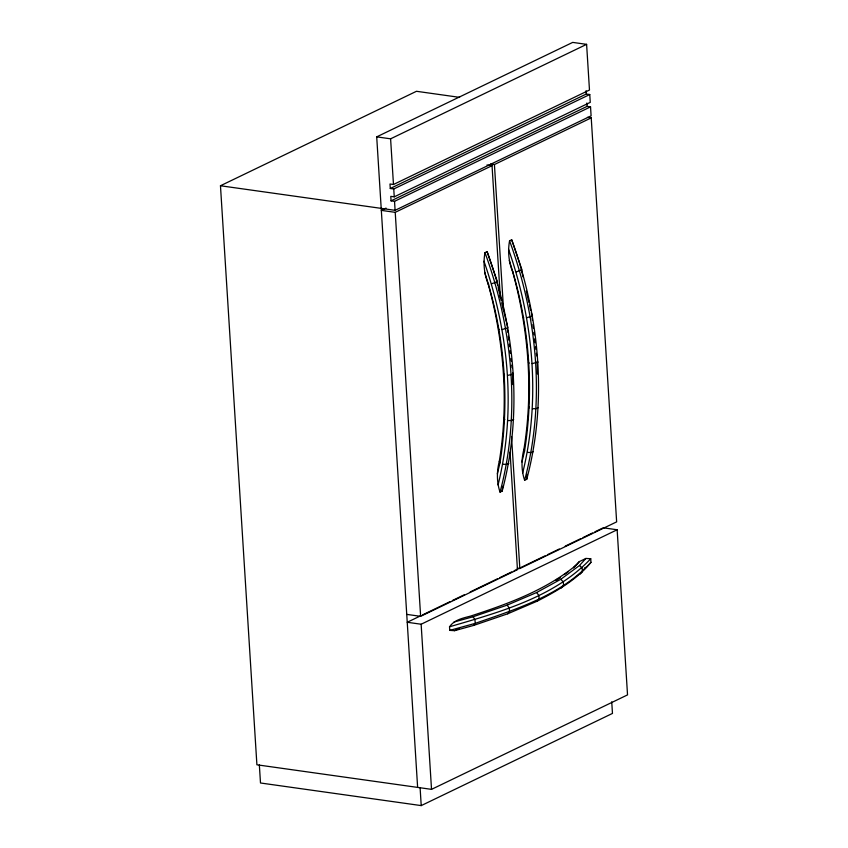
<?xml version="1.0" encoding="UTF-8"?>
<svg xmlns="http://www.w3.org/2000/svg" width="848" height="848" viewBox="0 0 848 848"><rect width="100%" height="100%" fill="white"/><g stroke="black" fill="none" stroke-linecap="round" stroke-linejoin="round"><path stroke-width="1.27" d="M499.324 461.206C508.927 402.122 503.998 341.479 488.162 283.91C484.166 274.021 483.063 263.134 484.982 252.64L487.091 251.612C514.874 327.604 523.121 412.404 502.164 491.109L500.044 492.126C496.663 482.215 496.695 471.297 499.324 461.206L499.981 462.881L497.352 473.831M499.981 462.881C509.977 399.334 504.645 333.497 484.674 272.378M498.052 484.971C516.241 411.322 508.853 332.458 483.975 261.237M523.905 449.355C533.509 390.271 528.58 329.628 512.754 272.06C508.747 262.17 507.645 251.284 509.563 240.79L511.683 239.772C539.466 315.753 547.713 400.553 526.746 479.258L524.626 480.275C521.255 470.364 521.276 459.446 523.905 449.355L524.562 451.03L521.933 461.98M524.562 451.03C534.558 387.483 529.226 321.646 509.266 260.527M522.633 473.12C540.823 399.472 533.434 320.608 508.567 249.386M502.164 491.109L502.737 486.19M526.746 479.258L527.318 474.35M500.044 492.126C521.011 413.421 512.764 328.621 484.982 252.64M524.626 480.275C545.593 401.581 537.346 316.77 509.563 240.79M575.972 565.319C545.444 590.335 507.729 603.977 470.661 616.072C462.997 618.086 454.295 619.771 449.525 626.789L449.747 630.382L454.56 630.679L473.65 625.421L475.219 623.365C516.156 609.14 560.973 595.381 590.961 562.319L590.738 558.737L585.936 558.44L579.364 561.599L573.63 567.747L579.364 561.599M473.65 625.421L507.698 613.793L509.51 611.652L509.277 608.069L507.146 605.122L473.099 616.761L454.009 622.019M507.698 613.793L537.091 601.221L539.127 598.995L538.904 595.402L536.551 592.561L507.146 605.122M536.551 592.561L560.814 579.269L579.513 565.478L585.936 558.44M590.738 558.737C553.945 597.575 499.334 612.182 449.525 626.789M537.091 601.221C556.86 591.077 576.757 579.799 590.961 562.319M555.991 580.52L557.465 578.961M561.355 587.929L563.56 585.597L563.337 582.014L560.814 579.269M580.053 574.138L582.396 571.711L582.173 568.128L579.513 565.478M557.306 579.788L560.358 577.53M564.45 574.52L568.531 571.51M594.925 531.813L603.246 527.806L617.143 529.767L627.531 694.894L431.526 789.361L256.902 764.79L220.469 185.754L416.474 91.287L459.595 97.361M417.629 787.4L376.703 136.867L572.707 42.4L586.604 44.35L589.477 90.026L393.472 184.493L389.995 183.995L390.281 188.489L393.758 188.977L589.763 94.52L590.25 102.375L394.246 196.842L390.78 196.354L391.055 200.849L394.532 201.336L590.537 106.869L591.098 115.858L395.094 210.325L220.469 185.754M376.703 136.867L390.599 138.818L586.604 44.35M390.281 188.489L586.286 94.033L589.763 94.52M391.055 200.849L587.06 106.382L590.537 106.869M386.041 208.11L381.324 210.378L395.221 212.339L492.041 165.678L500.341 297.701M490.621 164.003L494.416 164.533L591.226 117.872L616.644 521.87L519.835 568.531L517.301 568.181M513.687 419.474L511.577 420.491L507.888 420.576M538.268 407.623L536.159 408.651L532.47 408.736M508.8 463.443L506.68 464.46L503.023 464.227M533.381 451.592L531.261 452.609L527.615 452.376M420.301 615.977L407.241 622.273L421.138 624.234L617.143 529.767M422.686 614.832L450.002 601.667M452.376 600.522L464.259 594.798M470.195 591.936L497.522 578.76M499.896 577.615L511.768 571.891M514.153 570.746L545.031 555.864M547.405 554.719L559.288 548.995M565.224 546.133L580.668 538.692M583.042 537.547L592.551 532.957M406.743 614.387L420.64 616.337L517.46 569.676L510.061 452.175M454.56 630.679L458.938 628.569M584.283 568.149L586.477 567.1M259.35 764.938L260.495 782.99L421.223 805.6L612.468 713.422L611.737 701.815M516.252 271.911L521.944 269.812L511.683 239.772M491.67 283.762L497.363 281.663L487.091 251.612M449.747 630.382L475.219 623.365L474.986 619.782L473.099 616.761M526.746 317.724L532.502 315.954L531.272 312.711M502.164 329.565L507.92 327.805L501.73 302.927M532.184 363.591L537.982 362.16L537.293 361.121L537.367 374.021M507.592 375.431L513.4 374L512.701 372.972L512.775 384.579M587.441 117.342L591.226 117.872M486.985 164.968L492.041 165.678M512.754 272.06L513.326 272.42M488.162 283.91L488.745 284.271M523.057 317.057L523.704 317.756M498.465 328.907L499.122 329.607M528.389 362.128L529.088 363.156M503.807 373.968L504.496 374.996M528.675 406.478L529.375 407.835M504.094 418.318L504.793 419.675M521.361 269.452L523.11 277.084M526.322 291.087L528.94 302.535M529.523 305.079L530.689 310.167M496.78 281.303L497.659 285.119M498.242 287.663L499.408 292.751M499.991 295.295L501.147 300.383M532.162 317.883L532.47 320.502M532.936 324.434L533.403 328.367M533.869 332.299L534.187 334.918M534.643 338.85L535.109 342.783M535.576 346.715L535.894 349.334M536.36 353.266L536.667 355.884M507.581 329.724L507.888 332.352M508.355 336.274L508.821 340.207M509.288 344.14L509.595 346.768M510.061 350.69L510.379 353.319M510.994 358.556L511.312 361.174M511.768 365.106L512.086 367.735M586.074 90.662L586.286 94.033M586.848 103.011L587.06 106.382M494.416 164.533L503.638 311.078M511.524 436.508L519.835 568.531M390.599 138.818L393.472 184.493M393.758 188.977L394.246 196.842M394.532 201.336L395.094 210.325M395.221 212.339L420.64 616.337M421.138 624.234L431.526 789.361M420.089 787.548L421.223 805.6"/></g></svg>
